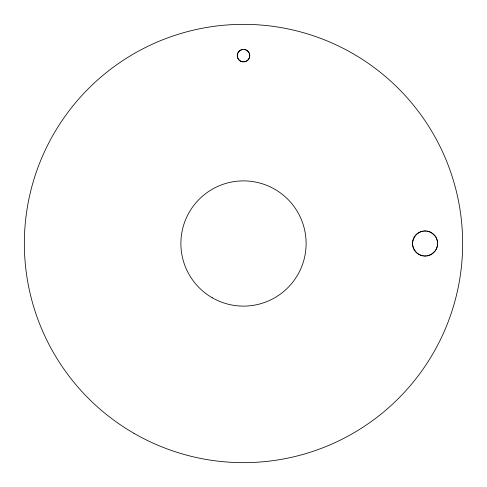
<?xml version="1.0" encoding="UTF-8"?>
<svg xmlns="http://www.w3.org/2000/svg" width="487" height="487" viewBox="0 0 487 487"><rect width="100%" height="100%" fill="white"/><g stroke="black" fill="none" stroke-linecap="round" stroke-linejoin="round"><path stroke-width="0.73" d="M437.588 244.151L437.192 246.69M412.629 242.197L412.629 244.803M249.654 56.821C250.409 53.363 247.682 49.692 244.145 49.431M412.708 241.552C413.378 237.041 416.72 233.072 421.048 231.642M249.594 57.107L248.79 59.006L247.359 60.583M437.009 247.305L436.291 249.082M435.993 249.642L435.323 250.708M434.952 251.207L431.275 254.384M247.11 60.772L245.411 61.618M430.752 254.664L429.108 255.358M421.608 231.465L423.331 231.1M428.548 255.535L426.825 255.9M245.101 61.709L241.899 61.709M242.855 49.431C239.318 49.692 236.591 53.363 237.346 56.821M424.494 230.99L425.662 230.99M425.662 256.01L424.494 256.01M426.825 231.1L428.548 231.465M423.331 255.9L421.608 255.535M241.589 61.618L239.89 60.772M429.108 231.642L430.752 232.336M421.048 255.358C416.72 253.928 413.378 249.959 412.708 245.448M431.275 232.616L434.952 235.793M239.641 60.583L238.21 59.006L237.406 57.107M435.323 236.292L435.993 237.358M436.291 237.918L437.009 239.695M437.192 240.31L437.588 242.849M133.925 433.29A219.15 219.15 0 0 0 462.65 243.5A219.15 219.15 0 0 0 133.925 53.71A219.15 219.15 0 0 0 133.925 433.29M212.192 297.727A62.616 62.616 0 0 0 306.116 243.5A62.616 62.616 0 0 0 212.192 189.273A62.616 62.616 0 0 0 212.192 297.727M240.371 61.082A6.264 6.264 0 0 0 249.764 55.658A6.264 6.264 0 0 0 240.371 50.234A6.264 6.264 0 0 0 240.371 61.082M418.82 254.348A12.522 12.522 0 0 0 437.606 243.5A12.522 12.522 0 0 0 418.82 232.652A12.522 12.522 0 0 0 418.82 254.348"/></g></svg>
